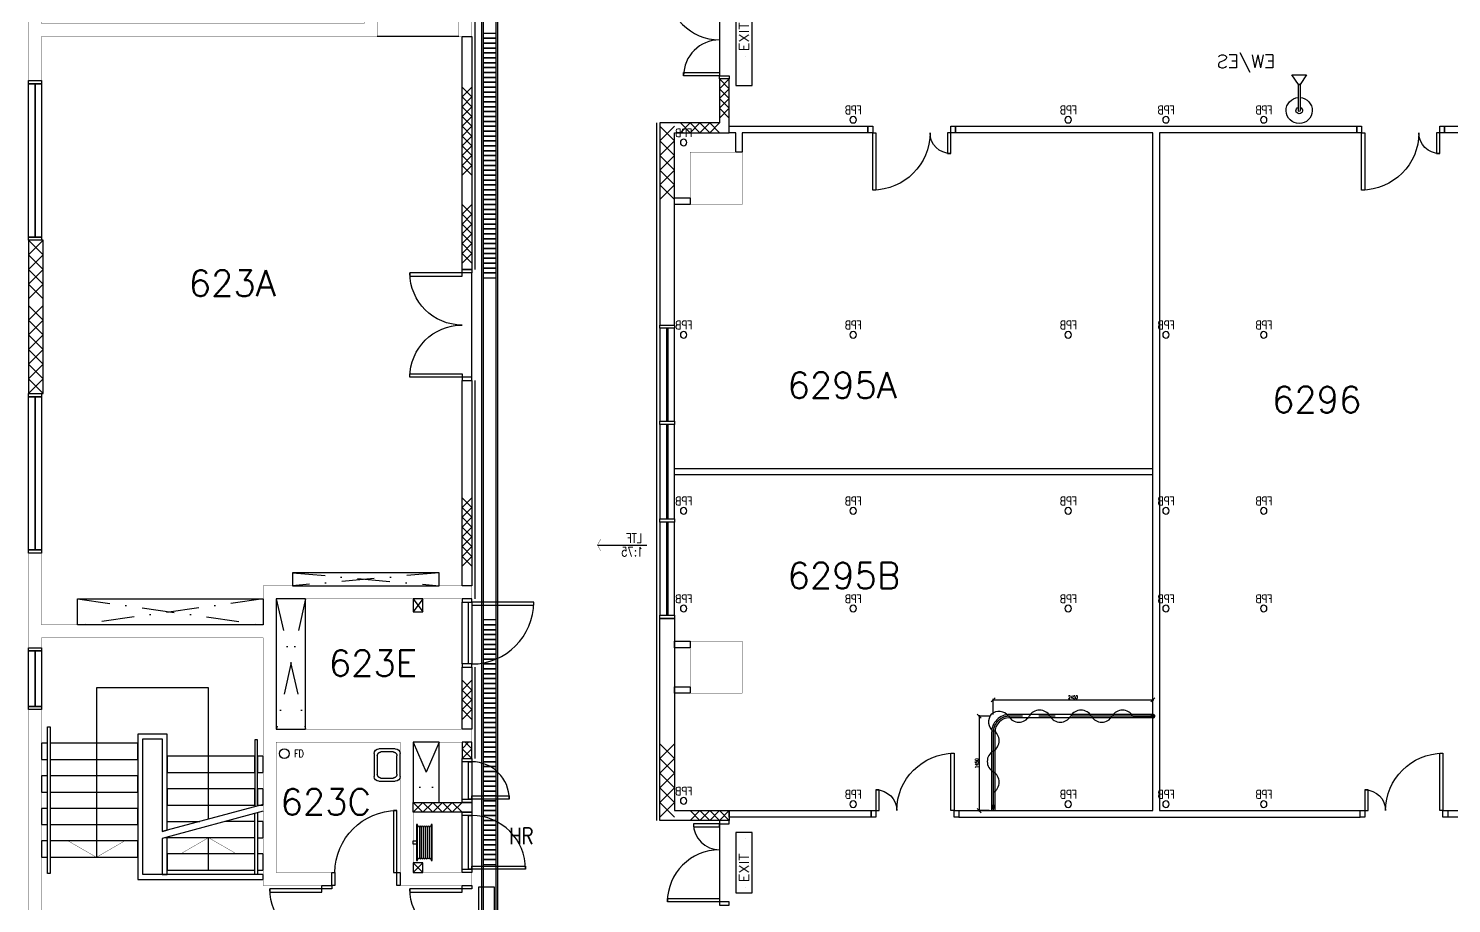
# Model space of a CAD drawing. Header units: millimetres. Extents: x -68474 to 336700, y -113450 to 53663.
# Drawn here: x 151448 to 173282, y -99625 to -86200 of the extents above; entities that cross this region are included whole.
import ezdxf

# ---------------------------------------------------------------- set-up
doc = ezdxf.new("R2010")
doc.units = ezdxf.units.MM
doc.header["$LTSCALE"] = 1000
for name, pattern in [('s5147a$0$CENTER', [2, 1.25, -0.25, 0.25, -0.25]), ('s5147a$0$DASHDOT', [1, 0.5, -0.25, 0, -0.25]), ('s5147a$0$DOT', [0.25, 0, -0.25])]:
    doc.linetypes.add(name, pattern=pattern)
for name, color, linetype in [('s5147a$0$11', 7, 'Continuous'), ('s5147a$0$17', 12, 'Continuous'), ('s5147a$0$20', 7, 'Continuous'), ('s5147a$0$22', 7, 'Continuous'), ('s5147a$0$23', 7, 'Continuous'), ('s5147a$0$25', 7, 'Continuous'), ('s5147a$0$30', 7, 'Continuous'), ('s5147a$0$39', 7, 'Continuous'), ('s5147a$0$41', 7, 'Continuous'), ('s5147a$0$45', 7, 'Continuous'), ('s5147a$0$49', 7, 'Continuous'), ('s5147a$0$56', 7, 'Continuous'), ('s5147a$0$6', 7, 'Continuous'), ('s5147a$0$L1', 1, 'Continuous'), ('s5147a$0$L3', 3, 'Continuous'), ('s5147a$0$ROOM-NO', 4, 'Continuous')]:
    doc.layers.add(name, color=color, linetype=linetype)
doc.styles.add('s5147a$0$STANDARD', font='romans.shx', dxfattribs={"width": 0.75})
doc.dimstyles.new('s5147a$0$STANDARD', dxfattribs={"dimtxt": 2, "dimasz": 2, "dimexe": 0.5, "dimexo": 2, "dimgap": 0.5, "dimtad": 1, "dimdec": 0, "dimzin": 0, "dimdsep": 46, "dimtxsty": 's5147a$0$STANDARD', "dimblk": 's5147a$0$_Oblique', "dimcen": 0.09, "dimdle": 0.5, "dimclrt": 3, "dimadec": 0, "dimazin": 0, "dimtfac": 1, "dimtdec": 0, "dimtofl": 0, "dimtmove": 0, "dimatfit": 3, "dimfxl": 1, "dimtolj": 1, "dimtzin": 0, "dimarcsym": 0})

# ---------------------------------------------------------------- blocks, each defined once
blk = doc.blocks.new('s5147a$0$CSINK')
at = {"layer": 's5147a$0$49', "color": 14, "linetype": 'Continuous'}
for p, q in [((0, 0.075), (0, 0.325)), ((0.05, 0.1062), (0.05, 0.2938)), ((0.075, 0.4), (0.425, 0.4)), ((0.11, 0.35), (0.39, 0.35)), ((0.45, 0.2938), (0.45, 0.1062)), ((0.5, 0.325), (0.5, 0.075)), ((0.425, 0), (0.075, 0)), ((0.39, 0.05), (0.11, 0.05))]:
    blk.add_line(p, q, dxfattribs=at)
for points in [[(0.11, 0.350001, 0.03065), (0.102177, 0.349519, 0.030839), (0.094471, 0.348084, 0.030964), (0.08706, 0.345725, 0.031496), (0.08, 0.342465, 0.031724), (0.0735, 0.338393, 0.032492), (0.067574, 0.333525, 0.032773), (0.06242, 0.328016, 0.033593), (0.058039, 0.321876, 0.033855), (0.054579, 0.315296, 0.034491), (0.052045, 0.308309, 0.03465), (0.050517, 0.301101, 0.034891), (0.05, 0.293751)], [(0.450001, 0.29375, 0.034891), (0.449484, 0.301101, 0.03465), (0.447956, 0.308309, 0.034491), (0.445422, 0.315296, 0.033855), (0.441962, 0.321876, 0.033593), (0.437581, 0.328016, 0.032773), (0.432427, 0.333525, 0.032492), (0.426501, 0.338393, 0.031724), (0.420001, 0.342465, 0.031496), (0.412941, 0.345725, 0.030964), (0.40553, 0.348084, 0.030839), (0.397824, 0.349519, 0.03065), (0.390001, 0.350001)], [(0.05, 0.10625, 0.034891), (0.050517, 0.0989, 0.03465), (0.052045, 0.091692, 0.034491), (0.054579, 0.084704, 0.033855), (0.058039, 0.078125, 0.033593), (0.06242, 0.071985, 0.032773), (0.067574, 0.066475, 0.032492), (0.0735, 0.061608, 0.031724), (0.08, 0.057536, 0.031496), (0.08706, 0.054276, 0.030964), (0.094471, 0.051917, 0.030839), (0.102177, 0.050482, 0.03065), (0.11, 0.05)], [(0.390001, 0.05, 0.03065), (0.397824, 0.050482, 0.030839), (0.40553, 0.051917, 0.030964), (0.412941, 0.054276, 0.031496), (0.420001, 0.057536, 0.031724), (0.426501, 0.061608, 0.032492), (0.432427, 0.066475, 0.032773), (0.437581, 0.071985, 0.033593), (0.441962, 0.078125, 0.033855), (0.445422, 0.084704, 0.034491), (0.447956, 0.091692, 0.03465), (0.449484, 0.0989, 0.034891), (0.450001, 0.10625)]]:
    blk.add_lwpolyline(points, format="xyb", dxfattribs=at)
for centre, start, end in [((0.075, 0.325001), 89.999997, 179.999997), ((0.425001, 0.325001), 0, 90), ((0.075, 0.075), 179.999997, 269.999997), ((0.425001, 0.075), 270, 0)]:
    blk.add_arc(centre, 0.075, start, end, dxfattribs=at)
blk = doc.blocks.new('s5147a$0$HAT15')
at = {"layer": 's5147a$0$22', "color": 14, "linetype": 'Continuous'}
for p, q in [((0, 0), (0.15, 0.15)), ((0, 0.15), (0.15, 0))]:
    blk.add_line(p, q, dxfattribs=at)
blk = doc.blocks.new('s5147a$0$D1700B')
at = {"layer": 's5147a$0$30', "color": 4, "linetype": 'Continuous'}
for points in [[(0, 0), (0.05, 0), (0.05, 0.95), (0.1, 0.95), (0.1, 0.15), (0, 0.15), (0, 0)], [(1.7, 0), (1.65, 0), (1.65, 0.95), (1.6, 0.95), (1.6, 0.15), (1.7, 0.15), (1.7, 0)]]:
    blk.add_lwpolyline(points, dxfattribs=at)
for centre, start, end in [((0.05, 0.15), 0, 90), ((1.650003, 0.15), 90, 180)]:
    blk.add_arc(centre, 0.800001, start, end, dxfattribs=at)
blk = doc.blocks.new('s5147a$0$D1050A')
at = {"layer": 's5147a$0$30', "color": 4, "linetype": 'Continuous'}
blk.add_lwpolyline([(0.05, 0.2), (0.05, 1.15), (0.1, 1.15), (0.1, 0.2), (0, 0.2), (0, 0), (0.05, 0), (0.05, 0.2)], dxfattribs=at)
blk.add_lwpolyline([(1, 0), (1.05, 0), (1.05, 0.2), (1, 0.2)], close=True, dxfattribs=at)
blk.add_arc((0.05, 0.2), 0.95, 0, 90, dxfattribs=at)
blk = doc.blocks.new('s5147a$0$CHAT15')
at = {"layer": 's5147a$0$22', "color": 14, "linetype": 'Continuous'}
for points in [[(0, 0), (0.15, 0.15), (0.3, 0), (0.45, 0.15), (0.6, 0), (0.75, 0.15)], [(0, 0.15), (0.15, 0), (0.3, 0.15), (0.45, 0), (0.6, 0.15), (0.75, 0)]]:
    blk.add_lwpolyline(points, dxfattribs=at)
blk = doc.blocks.new('s5147a$0$HR1')
at = {"layer": 's5147a$0$56', "color": 1, "linetype": 'Continuous'}
for p, q in [((-0.235, 0.245), (0.235, 0.245)), ((-0.235, 0.215), (0.235, 0.215)), ((-0.235, 0.185), (0.235, 0.185)), ((-0.235, 0.155), (0.235, 0.155)), ((-0.235, 0.125), (0.235, 0.125)), ((-0.235, 0.095), (0.235, 0.095))]:
    blk.add_line(p, q, dxfattribs=at)
for points in [[(-0.275, 0.275), (0.275, 0.275), (0.275, 0.29), (-0.275, 0.29)], [(-0.275, 0.05), (0.275, 0.05), (0.275, 0.065), (-0.275, 0.065)], [(-0.025, 0.05), (0.025, 0.05), (0.025, 0), (-0.025, 0)]]:
    blk.add_lwpolyline(points, close=True, dxfattribs=at)
for centre, start, end in [((-0.235, 0.26), 90, 270), ((-0.235, 0.23), 90, 270), ((0.235, 0.26), 270, 90), ((0.235, 0.23), 270, 90), ((-0.235, 0.2), 90, 270), ((-0.235, 0.17), 90, 270), ((-0.235, 0.14), 90, 270), ((-0.235, 0.11), 90, 270), ((-0.235, 0.08), 90, 270), ((0.235, 0.2), 270, 90), ((0.235, 0.17), 270, 90), ((0.235, 0.14), 270, 90), ((0.235, 0.11), 270, 90), ((0.235, 0.08), 270, 90)]:
    blk.add_arc(centre, 0.015, start, end, dxfattribs=at)
blk = doc.blocks.new('s5147a$0$LTF75')
at = {"layer": 's5147a$0$45', "color": 4, "linetype": 'Continuous'}
blk.add_line((0.7586, 0), (0, 0), dxfattribs=at)
at = {"layer": 's5147a$0$45', "color": 4, "linetype": 'Continuous', "const_width": 0.005}
blk.add_lwpolyline([(0.7059, 0.0912), (0.7586, 0), (0.7059, -0.0914)], dxfattribs=at)
at = {"layer": 's5147a$0$45', "color": 4, "linetype": 'Continuous', "style": 's5147a$0$STANDARD', "width": 0.800142}
for s, p in [('LTF', (0.0735, 0.036)), ('1:75', (0.0556, -0.1735))]:
    blk.add_text(s, height=0.1406, dxfattribs=at).set_placement(p)
blk = doc.blocks.new('s5147a$0$D1450')
at = {"layer": 's5147a$0$30', "color": 4, "linetype": 'Continuous'}
for points in [[(-0.15, 1.4), (-0.95, 1.4), (-0.95, 1.35), (-0.15, 1.35)], [(0, 1.45), (-0.15, 1.45), (-0.15, 1.4), (0, 1.4)], [(-0.15, 0.05), (-0.7, 0.05), (-0.7, 0.1), (-0.15, 0.1)], [(0, 0), (-0.15, 0), (-0.15, 0.05), (0, 0.05)]]:
    blk.add_lwpolyline(points, close=True, dxfattribs=at)
for centre, radius, start, end in [((-0.15, 1.400002), 0.800001, 180, 270), ((-0.15, 0.05), 0.550001, 90, 180)]:
    blk.add_arc(centre, radius, start, end, dxfattribs=at)
blk = doc.blocks.new('s5147a$0$D1300')
at = {"layer": 's5147a$0$30', "color": 4, "linetype": 'Continuous'}
for points in [[(-0.15, 1.25), (-0.55, 1.25), (-0.55, 1.2), (-0.15, 1.2)], [(-0.15, 1.25), (0, 1.25), (0, 1.3), (-0.15, 1.3)], [(-0.15, 0.05), (-0.95, 0.05), (-0.95, 0.1), (-0.15, 0.1)], [(-0.15, 0), (0, 0), (0, 0.05), (-0.15, 0.05)]]:
    blk.add_lwpolyline(points, close=True, dxfattribs=at)
for centre, radius, start, end in [((-0.15, 1.250002), 0.400001, 180, 270), ((-0.15, 0.05), 0.800001, 90, 180)]:
    blk.add_arc(centre, radius, start, end, dxfattribs=at)
blk = doc.blocks.new('s5147a$0$H600')
at = {"layer": 's5147a$0$22', "color": 14, "linetype": 'Continuous'}
for points in [[(0, 0), (0.15, 0.15), (0.3, 0), (0.45, 0.15), (0.6, 0)], [(0, 0.15), (0.15, 0), (0.3, 0.15), (0.45, 0), (0.6, 0.15)]]:
    blk.add_lwpolyline(points, dxfattribs=at)
blk = doc.blocks.new('s5147a$0$FD')
at = {"layer": 's5147a$0$45', "color": 4, "linetype": 'Continuous'}
blk.add_circle((0, 0), 0.1, dxfattribs=at)
at = {"layer": 's5147a$0$45', "color": 4, "linetype": 'Continuous', "style": 's5147a$0$STANDARD', "width": 0.8}
blk.add_text('FD', height=0.15, dxfattribs=at).set_placement((0.2, -0.0751))
blk = doc.blocks.new('s5147a$0$H900')
at = {"layer": 's5147a$0$22', "color": 14, "linetype": 'Continuous'}
for points in [[(0, 0), (0.15, 0.15), (0.3, 0), (0.45, 0.15), (0.6, 0), (0.75, 0.15), (0.9, 0)], [(0, 0.15), (0.15, 0), (0.3, 0.15), (0.45, 0), (0.6, 0.15), (0.75, 0), (0.9, 0.15)]]:
    blk.add_lwpolyline(points, dxfattribs=at)
blk = doc.blocks.new('s5147a$0$EW$ES')
at = {"layer": 's5147a$0$56', "color": 10, "linetype": 'Continuous'}
blk.add_lwpolyline([(-0.0125, 0), (-0.0125, -0.4), (0.0125, -0.4), (0.0125, 0)], dxfattribs=at)
blk.add_lwpolyline([(-0.0125, -0.4), (-0.1125, -0.55), (0.1125, -0.55), (0.0125, -0.4)], close=True, dxfattribs=at)
for radius, start, end in [(0.2, 273.58332, 266.41668), (0.05, 284.47751, 255.52249), (0.0125, 0, 180)]:
    blk.add_arc((0, 0), radius, start, end, dxfattribs=at)
at = {"layer": 's5147a$0$56', "color": 10, "linetype": 'Continuous', "style": 's5147a$0$STANDARD'}
blk.add_text('EW/ES', height=0.2, rotation=180, dxfattribs=at).set_placement((-0.371, -0.654))
blk = doc.blocks.new('s5147a$0$FPB')
at = {"layer": 's5147a$0$45', "color": 15, "linetype": 'Continuous'}
blk.add_circle((0, 0), 0.05, dxfattribs=at)
at = {"layer": 's5147a$0$45', "color": 15, "linetype": 'Continuous', "style": 's5147a$0$STANDARD', "width": 0.8}
blk.add_text('FPB', height=0.125, dxfattribs=at).set_placement((-0.1323, 0.0875))
blk = doc.blocks.new('s5147a$0$EXIT')
at = {"layer": 's5147a$0$39', "color": 1, "linetype": 'Continuous'}
blk.add_lwpolyline([(-0.825, -0.25), (0.825, -0.25), (0.825, 0), (-0.825, 0)], close=True, dxfattribs=at)
at = {"layer": 's5147a$0$39', "color": 1, "linetype": 's5147a$0$DOT'}
for centre in [(-0.375001, -0.125), (0.375001, -0.125)]:
    blk.add_circle(centre, 0.025, dxfattribs=at)
at = {"layer": 's5147a$0$39', "color": 1, "linetype": 'Continuous', "style": 's5147a$0$STANDARD', "width": 1.1}
blk.add_text('EXIT', height=0.15, dxfattribs=at).set_placement((-0.3001, -0.2))
blk = doc.blocks.new('s5147a$0$EXIT1')
at = {"layer": 's5147a$0$39', "color": 1, "linetype": 'Continuous'}
blk.add_lwpolyline([(-0.4625, -0.25), (0.4625, -0.25), (0.4625, 0), (-0.4625, 0)], close=True, dxfattribs=at)
at = {"layer": 's5147a$0$39', "color": 1, "linetype": 's5147a$0$DOT'}
for centre in [(-0.375001, -0.125), (0.375001, -0.125)]:
    blk.add_circle(centre, 0.025, dxfattribs=at)
at = {"layer": 's5147a$0$39', "color": 1, "linetype": 'Continuous', "style": 's5147a$0$STANDARD', "width": 1.1}
blk.add_text('EXIT', height=0.15, dxfattribs=at).set_placement((-0.3001, -0.2))
blk = doc.blocks.new('s5147a$0$D37')
at = {"layer": 's5147a$0$41', "color": 14, "linetype": 'Continuous'}
for points in [[(0.073, 0.1), (0.123, 0.1), (0.123, 0.98), (0.073, 0.98)], [(1.273, 0.1), (1.223, 0.1), (1.223, 0.42), (1.273, 0.42)], [(0, 0), (0.073, 0), (0.073, 0.1), (0, 0.1)], [(1.273, 0), (1.346, 0), (1.346, 0.1), (1.273, 0.1)]]:
    blk.add_lwpolyline(points, close=True, dxfattribs=at)
for centre, radius, start, end in [((0.073, 0.1), 0.880001, 0, 90), ((1.273002, 0.1), 0.320001, 90, 180)]:
    blk.add_arc(centre, radius, start, end, dxfattribs=at)
blk = doc.blocks.new('s5147a$0$_Oblique')
at = {"color": 0, "linetype": 'ByBlock', "lineweight": -2}
blk.add_line((-0.5, -0.5), (0.5, 0.5), dxfattribs=at)
blk = doc.blocks.new('*D450')
at = {"layer": 'DEFPOINTS', "color": 0, "transparency": 16777216}
for p in [(166235, -96750), (166034, -98200), (166235, -98200)]:
    blk.add_point(p, dxfattribs=at)
at = {"layer": 's5147a$0$L3', "color": 0, "lineweight": -2, "transparency": 16777216}
for p, q in [((166185, -96750), (166021.5, -96750)), ((166034, -96737.5), (166034, -98212.5)), ((166185, -98200), (166021.5, -98200))]:
    blk.add_line(p, q, dxfattribs=at)
at = {"layer": 's5147a$0$L3', "color": 0, "lineweight": -2, "transparency": 16777216, "xscale": 62.5, "yscale": 62.5, "zscale": 62.5}
for p, rotation in [((166034, -96750), 90), ((166034, -98200), 270)]:
    blk.add_blockref('s5147a$0$_Oblique', p, dxfattribs=dict(at, rotation=rotation))
at = {"layer": 's5147a$0$L3', "color": 3, "transparency": 16777216, "insert": (165996.5, -97475), "char_height": 50, "attachment_point": 5, "rotation": 90, "style": 's5147a$0$STANDARD'}
blk.add_mtext('\\A1;1450', dxfattribs=at)
blk = doc.blocks.new('*D451')
at = {"layer": 'DEFPOINTS', "color": 0, "transparency": 16777216}
for p in [(168700, -96498), (166250, -96773), (168700, -96773)]:
    blk.add_point(p, dxfattribs=at)
at = {"layer": 's5147a$0$L3', "color": 0, "lineweight": -2, "transparency": 16777216}
for p, q in [((166237.5, -96498), (168712.5, -96498)), ((166250, -96723), (166250, -96485.5)), ((168700, -96723), (168700, -96485.5))]:
    blk.add_line(p, q, dxfattribs=at)
at = {"layer": 's5147a$0$L3', "color": 0, "lineweight": -2, "transparency": 16777216, "xscale": 62.5, "yscale": 62.5, "zscale": 62.5, "rotation": 180}
blk.add_blockref('s5147a$0$_Oblique', (166250, -96498), dxfattribs=at)
at = {"layer": 's5147a$0$L3', "color": 0, "lineweight": -2, "transparency": 16777216, "xscale": 62.5, "yscale": 62.5, "zscale": 62.5}
blk.add_blockref('s5147a$0$_Oblique', (168700, -96498), dxfattribs=at)
at = {"layer": 's5147a$0$L3', "color": 3, "transparency": 16777216, "insert": (167475, -96460.5), "char_height": 50, "attachment_point": 5, "style": 's5147a$0$STANDARD'}
blk.add_mtext('\\A1;2450', dxfattribs=at)

msp = doc.modelspace()

# ---------------------------------------------------------------- hatches: boundary and pattern name
at = {"layer": 's5147a$0$L3'}
h = msp.add_hatch(dxfattribs=at)
h.set_pattern_fill('ANSI31', color=256, scale=10, style=0)
h.set_pattern_definition([(45, (0, 0), (-0.8838834765, 0.8838834765), [])])
h.paths.add_polyline_path([(166269, -98116), (166250, -98116), (166250, -98176)])
h.paths.add_polyline_path([(166250, -98116), (166227, -98116), (166250, -98176)])

# ---------------------------------------------------------------- linework, layer by layer
at = {"layer": 's5147a$0$11', "color": 2, "linetype": 's5147a$0$DASHDOT'}
for p, q in [((155500, -94550), (157750, -94750)), ((157750, -94550), (155500, -94750)), ((152200, -94950), (155050, -95350)), ((155050, -94950), (152200, -95350)), ((155700, -94950), (155250, -96950)), ((155250, -94950), (155700, -96950)), ((157500, -94950), (157350, -95150)), ((157350, -94950), (157500, -95150)), ((157750, -97150), (157350, -98075)), ((157350, -97150), (157750, -98075)), ((157500, -99000), (157350, -99150)), ((157350, -99000), (157500, -99150))]:
    msp.add_line(p, q, dxfattribs=at)
at = {"layer": 's5147a$0$11', "color": 14, "linetype": 'Continuous', "const_width": 5}
for points in [[(151650, -86000), (151450, -86000), (151450, -87000), (151650, -87000), (151650, -86325), (156800, -86325), (156800, -85575), (158050, -85575), (158050, -86325), (158250, -86325), (158250, -85375), (156800, -85375), (156800, -82050), (158250, -82050), (158250, -81850), (157350, -81850), (157350, -81525), (157150, -81525), (157150, -81850), (156600, -81850), (156600, -86125), (151650, -86125), (151650, -86000)], [(151650, -95550), (155050, -95550), (155050, -99350), (156100, -99350), (156100, -99150), (155250, -99150), (155250, -97150), (157150, -97150), (157150, -99350), (158250, -99350), (158250, -99150), (157350, -99150), (157350, -97150), (158250, -97150), (158250, -96950), (155250, -96950), (155250, -94950), (158250, -94950), (158250, -94750), (155050, -94750), (155050, -95350), (151650, -95350), (151650, -94250), (151450, -94250), (151450, -95700), (151650, -95700), (151650, -95550)], [(151450, -96650), (151450, -101250), (154250, -101250), (154250, -101050), (151650, -101050), (151650, -96650), (151450, -96650)]]:
    msp.add_lwpolyline(points, dxfattribs=at)
at = {"layer": 's5147a$0$11', "color": 14, "linetype": 'Continuous'}
for points in [[(158250, -89900), (158100, -89900), (158100, -86325), (158250, -86325)], [(151675, -89450), (151450, -89450), (151450, -91800), (151675, -91800)], [(158250, -94750), (158100, -94750), (158100, -91600), (158250, -91600)], [(158250, -96950), (158100, -96950), (158100, -96000), (158250, -96000)]]:
    msp.add_lwpolyline(points, close=True, dxfattribs=at)
at = {"layer": 's5147a$0$11', "color": 2, "linetype": 'Continuous'}
for points in [[(155500, -94750), (157750, -94750), (157750, -94550), (155500, -94550)], [(155050, -95350), (152200, -95350), (152200, -94950), (155050, -94950)], [(155250, -96950), (155700, -96950), (155700, -94950), (155250, -94950)], [(157500, -94950), (157350, -94950), (157350, -95150), (157500, -95150)], [(157350, -98075), (157750, -98075), (157750, -97150), (157350, -97150)], [(157350, -99150), (157500, -99150), (157500, -99000), (157350, -99000)]]:
    msp.add_lwpolyline(points, close=True, dxfattribs=at)
at = {"layer": 's5147a$0$11', "color": 1, "linetype": 'Continuous'}
for points in [[(158100, -97400), (158250, -97400), (158250, -97150), (158100, -97150)], [(158250, -98225), (157350, -98225), (157350, -98075), (158250, -98075)]]:
    msp.add_lwpolyline(points, close=True, dxfattribs=at)
at = {"layer": 's5147a$0$17', "color": 14, "linetype": 'Continuous'}
for p, q in [((161362, -92950), (168700, -92950)), ((168700, -93050), (161362, -93050)), ((165723.3, -98300), (171877.4, -98300))]:
    msp.add_line(p, q, dxfattribs=at)
for points in [[(162200, -87800), (162200, -87700), (164327, -87700), (164327, -87800), (162400, -87800), (162400, -88100), (162300, -88100), (162300, -87800)], [(161362, -88800), (161600, -88800), (161600, -88900), (161362, -88900)], [(161362, -95600), (161600, -95600), (161600, -95700), (161362, -95700)], [(161362, -96300), (161600, -96300), (161600, -96400), (161362, -96400)], [(162200, -98200), (164377.3, -98200), (164377.3, -98300), (162200, -98300)]]:
    msp.add_lwpolyline(points, close=True, dxfattribs=at)
for points in [[(165723.3, -98200), (168700, -98200), (168700, -87800), (165725, -87800), (165673, -87800), (165673, -87700), (165725, -87700), (171827, -87700), (171827, -87800), (168800, -87800), (168800, -98200), (171877.3, -98200)], [(176200, -87800), (173173, -87800), (173173, -87700), (177700, -87700)], [(173223.3, -98200), (176200, -98200)], [(176352.5, -98300), (173223.3, -98300)]]:
    msp.add_lwpolyline(points, dxfattribs=at)
at = {"layer": 's5147a$0$20', "color": 14, "linetype": 'Continuous'}
msp.add_lwpolyline([(161137, -90750), (161362, -90750), (161362, -87800), (162200, -87800), (162200, -86975), (162050, -86975), (162050, -87650), (161137, -87650)], close=True, dxfattribs=at)
msp.add_lwpolyline([(161137, -95250), (161362, -95250), (161362, -98200), (162200, -98200), (162200, -98350), (161137, -98350), (161137, -95250)], dxfattribs=at)
at = {"layer": 's5147a$0$22', "color": 1, "linetype": 'Continuous'}
for points in [[(158250, -97400), (158100, -97250), (158200, -97150)], [(158100, -97400), (158250, -97250), (158150, -97150)]]:
    msp.add_lwpolyline(points, dxfattribs=at)
at = {"layer": 's5147a$0$23', "color": 10, "linetype": 'Continuous'}
for points in [[(151450, -87000), (151650, -87000), (151650, -87050), (151450, -87050)], [(151450, -87050), (151545, -87050), (151545, -89400), (151450, -89400)], [(151555, -87050), (151650, -87050), (151650, -89400), (151555, -89400)], [(151450, -89400), (151650, -89400), (151650, -89450), (151450, -89450)], [(161362, -90800), (161137, -90800), (161137, -90750), (161362, -90750)], [(161243.8, -90800), (161137, -90800), (161137, -92225), (161243.8, -92225)], [(161362, -90800), (161255.1, -90800), (161255.1, -92225), (161362, -92225)], [(151450, -91800), (151650, -91800), (151650, -91850), (151450, -91850)], [(151450, -91850), (151545, -91850), (151545, -94199.9), (151450, -94199.9)], [(151555, -91850), (151650, -91850), (151650, -94199.9), (151555, -94199.9)], [(161362, -92275), (161137, -92275), (161137, -92225), (161362, -92225)], [(161243.8, -92275), (161137, -92275), (161137, -93725), (161243.8, -93725)], [(161362, -92275), (161255.1, -92275), (161255.1, -93725), (161362, -93725)], [(161362, -93775), (161137, -93775), (161137, -93725), (161362, -93725)], [(161243.8, -93775), (161137, -93775), (161137, -95200), (161243.8, -95200)], [(161362, -93775), (161255.1, -93775), (161255.1, -95200), (161362, -95200)], [(151450, -94200), (151650, -94200), (151650, -94250), (151450, -94250)], [(161362, -95250), (161137, -95250), (161137, -95200), (161362, -95200)], [(151450, -95700), (151650, -95700), (151650, -95750), (151450, -95750)], [(151450, -95750), (151545, -95750), (151545, -96600.1), (151450, -96600.1)], [(151555, -95750), (151650, -95750), (151650, -96600.1), (151555, -96600.1)], [(151450, -96600), (151650, -96600), (151650, -96650), (151450, -96650)]]:
    msp.add_lwpolyline(points, close=True, dxfattribs=at)
at = {"layer": 's5147a$0$25', "color": 4, "linetype": 'Continuous'}
for p, q in [((158300, -89900), (158300, -85375)), ((161087, -98350), (161087, -87650)), ((158300, -94950), (158300, -91600)), ((158300, -97400), (158300, -96000))]:
    msp.add_line(p, q, dxfattribs=at)
at = {"layer": 's5147a$0$25', "color": 10, "linetype": 'Continuous'}
for p, q in [((158050, -86325), (156800, -86325)), ((155050, -98104.5), (153500, -98519.8)), ((155050, -98209.8), (153500, -98625.1)), ((153575, -98365), (154077.8, -98365)), ((154920, -98365), (154470.8, -98365)), ((154920, -98615), (153537.6, -98615)), ((154210, -99115), (154210, -98615))]:
    msp.add_line(p, q, dxfattribs=at)
for points in [[(154210.1, -98329.5), (154210.1, -96315), (152490, -96315), (152490, -98915)], [(154960, -98128.6), (154960, -97115), (154920, -97115), (154920, -98139.3)], [(154960, -98233.9), (154960, -99180), (154920, -99180), (154920, -98244.6)]]:
    msp.add_lwpolyline(points, dxfattribs=at)
for points in [[(151740, -99165), (151740, -96915), (151780, -96915), (151780, -99165)], [(153500, -98519.8), (153575, -98499.7), (153575, -97025), (153125, -97025), (153125, -99255), (153575, -99255), (155050, -99255), (155050, -99180), (153500, -99180), (153500, -99180), (153200, -99180), (153200, -97100), (153500, -97100)], [(151650, -97415), (151740, -97415), (151740, -97165), (151650, -97165)], [(151780, -97415), (153125, -97415), (153125, -97165), (151780, -97165)], [(153575, -97615), (154920, -97615), (154920, -97365), (153575, -97365)], [(154960, -97615), (155050, -97615), (155050, -97365), (154960, -97365)], [(151650, -97915), (151740, -97915), (151740, -97665), (151650, -97665)], [(151780, -97915), (153125, -97915), (153125, -97665), (151780, -97665)], [(153575, -98115), (154920, -98115), (154920, -97865), (153575, -97865)], [(154960, -98115), (155050, -98115), (155050, -97865), (154960, -97865)], [(151650, -98415), (151740, -98415), (151740, -98165), (151650, -98165)], [(151780, -98415), (153125, -98415), (153125, -98165), (151780, -98165)], [(154960, -98615), (155050, -98615), (155050, -98365), (154960, -98365)], [(151650, -98915), (151740, -98915), (151740, -98665), (151650, -98665)], [(151780, -98915), (153125, -98915), (153125, -98665), (151780, -98665)], [(153500, -98625.1), (153500, -99180), (153575, -99180), (153575, -98605)], [(153575, -99115), (154920, -99115), (154920, -98865), (153575, -98865)], [(154960, -99115), (155050, -99115), (155050, -98865), (154960, -98865)]]:
    msp.add_lwpolyline(points, close=True, dxfattribs=at)
at = {"layer": 's5147a$0$25', "color": 10, "linetype": 'Continuous', "const_width": 5}
for points in [[(152057, -98665), (152490, -98915), (152923, -98665)], [(154643, -98865), (154210, -98615), (153777, -98865)]]:
    msp.add_lwpolyline(points, dxfattribs=at)
at = {"layer": 's5147a$0$30', "color": 7, "linetype": 'Continuous'}
for p, q in [((158100, -95950), (158100, -95000)), ((158100, -98025), (158100, -97450)), ((158100, -99100), (158100, -98275))]:
    msp.add_line(p, q, dxfattribs=at)
for points in [[(158100, -94950), (158100, -95000), (158250, -95000), (158250, -94950)], [(158250, -95950), (158200, -95950), (158200, -95000), (158250, -95000)], [(159200, -95000), (158250, -95000), (158250, -95050), (159200, -95050)], [(158100, -95950), (158100, -96000), (158250, -96000), (158250, -95950)], [(158250, -97450), (158100, -97450), (158100, -97400), (158250, -97400)], [(158250, -98025), (158200, -98025), (158200, -97450), (158250, -97450)], [(158250, -98075), (158100, -98075), (158100, -98025), (158250, -98025)], [(158250, -98025), (158250, -97975), (158825, -97975), (158825, -98025)], [(158250, -98275), (158100, -98275), (158100, -98225), (158250, -98225)], [(158250, -99100), (158200, -99100), (158200, -98275), (158250, -98275)], [(158250, -99150), (158100, -99150), (158100, -99100), (158250, -99100)], [(158250, -99100), (158250, -99050), (159075, -99050), (159075, -99100)]]:
    msp.add_lwpolyline(points, close=True, dxfattribs=at)
for centre, radius, start, end in [((158250, -95000), 950, 270, 0), ((158250, -98025), 575, 0, 90), ((158250, -99100), 825, 0, 90)]:
    msp.add_arc(centre, radius, start, end, dxfattribs=at)
at = {"layer": 's5147a$0$45', "color": 4, "linetype": 'Continuous'}
for p, q in [((162050, -85625), (162050, -86875)), ((162050, -86975), (162050, -86925)), ((162050, -86975), (162050, -86925)), ((158250, -91550), (158250, -89950)), ((162050, -98400), (162050, -99600))]:
    msp.add_line(p, q, dxfattribs=at)
at = {"layer": 's5147a$0$45', "color": 14, "linetype": 'Continuous'}
for points in [[(158400.8, -108749.8), (158650.4, -108749.8), (158650.8, -51312), (158400.8, -51312)], [(158425.8, -108724.8), (158625.4, -108724.8), (158625.8, -51337), (158425.8, -51337)], [(158425.6, -86350), (158625.6, -86350), (158625.6, -86275), (158425.6, -86275)], [(158425.6, -86425), (158625.6, -86425), (158625.6, -86350), (158425.6, -86350)], [(158425.6, -86500), (158625.6, -86500), (158625.6, -86425), (158425.6, -86425)], [(158425.6, -86575), (158625.6, -86575), (158625.6, -86500), (158425.6, -86500)], [(158425.6, -86650), (158625.6, -86650), (158625.6, -86575), (158425.6, -86575)], [(158425.6, -86725), (158625.6, -86725), (158625.6, -86650), (158425.6, -86650)], [(158425.6, -86800), (158625.6, -86800), (158625.6, -86725), (158425.6, -86725)], [(158425.6, -86875), (158625.6, -86875), (158625.6, -86800), (158425.6, -86800)], [(158425.6, -86950), (158625.6, -86950), (158625.6, -86875), (158425.6, -86875)], [(158425.6, -87025), (158625.6, -87025), (158625.6, -86950), (158425.6, -86950)], [(158425.6, -87100), (158625.6, -87100), (158625.6, -87025), (158425.6, -87025)], [(158425.6, -87175), (158625.6, -87175), (158625.6, -87100), (158425.6, -87100)], [(158425.6, -87250), (158625.6, -87250), (158625.6, -87175), (158425.6, -87175)], [(158425.6, -87325), (158625.6, -87325), (158625.6, -87250), (158425.6, -87250)], [(158425.6, -87400), (158625.6, -87400), (158625.6, -87325), (158425.6, -87325)], [(158425.6, -87475), (158625.6, -87475), (158625.6, -87400), (158425.6, -87400)], [(158425.6, -87550), (158625.6, -87550), (158625.6, -87475), (158425.6, -87475)], [(158425.6, -87625), (158625.6, -87625), (158625.6, -87550), (158425.6, -87550)], [(158425.6, -87700), (158625.6, -87700), (158625.6, -87625), (158425.6, -87625)], [(158425.6, -87775), (158625.6, -87775), (158625.6, -87700), (158425.6, -87700)], [(158425.6, -87850), (158625.6, -87850), (158625.6, -87775), (158425.6, -87775)], [(158425.6, -87925), (158625.6, -87925), (158625.6, -87850), (158425.6, -87850)], [(158425.6, -88000), (158625.6, -88000), (158625.6, -87925), (158425.6, -87925)], [(158425.6, -88075), (158625.6, -88075), (158625.6, -88000), (158425.6, -88000)], [(158425.6, -88150), (158625.6, -88150), (158625.6, -88075), (158425.6, -88075)], [(158425.6, -88225), (158625.6, -88225), (158625.6, -88150), (158425.6, -88150)], [(158425.6, -88300), (158625.6, -88300), (158625.6, -88225), (158425.6, -88225)], [(158425.6, -88375), (158625.6, -88375), (158625.6, -88300), (158425.6, -88300)], [(158425.6, -88450), (158625.6, -88450), (158625.6, -88375), (158425.6, -88375)], [(158425.6, -88525), (158625.6, -88525), (158625.6, -88450), (158425.6, -88450)], [(158425.6, -88600), (158625.6, -88600), (158625.6, -88525), (158425.6, -88525)], [(158425.6, -88675), (158625.6, -88675), (158625.6, -88600), (158425.6, -88600)], [(158425.6, -88750), (158625.6, -88750), (158625.6, -88675), (158425.6, -88675)], [(158425.6, -88825), (158625.6, -88825), (158625.6, -88750), (158425.6, -88750)], [(158425.6, -88900), (158625.6, -88900), (158625.6, -88825), (158425.6, -88825)], [(158425.6, -88975), (158625.6, -88975), (158625.6, -88900), (158425.6, -88900)], [(158425.6, -89050), (158625.6, -89050), (158625.6, -88975), (158425.6, -88975)], [(158425.6, -89125), (158625.6, -89125), (158625.6, -89050), (158425.6, -89050)], [(158425.6, -89200), (158625.6, -89200), (158625.6, -89125), (158425.6, -89125)], [(158425.6, -89275), (158625.6, -89275), (158625.6, -89200), (158425.6, -89200)], [(158425.6, -89350), (158625.6, -89350), (158625.6, -89275), (158425.6, -89275)], [(158425.6, -89425), (158625.6, -89425), (158625.6, -89350), (158425.6, -89350)], [(158425.6, -89500), (158625.6, -89500), (158625.6, -89425), (158425.6, -89425)], [(158425.6, -89575), (158625.6, -89575), (158625.6, -89500), (158425.6, -89500)], [(158425.6, -89650), (158625.6, -89650), (158625.6, -89575), (158425.6, -89575)], [(158425.6, -89725), (158625.6, -89725), (158625.6, -89650), (158425.6, -89650)], [(158425.6, -89800), (158625.6, -89800), (158625.6, -89725), (158425.6, -89725)], [(158425.6, -89875), (158625.6, -89875), (158625.6, -89800), (158425.6, -89800)], [(158425.6, -89950), (158625.6, -89950), (158625.6, -89875), (158425.6, -89875)], [(158425.6, -90025), (158625.6, -90025), (158625.6, -89950), (158425.6, -89950)], [(158425.6, -95350), (158625.6, -95350), (158625.6, -95275), (158425.6, -95275)], [(158425.6, -95425), (158625.6, -95425), (158625.6, -95350), (158425.6, -95350)], [(158425.6, -95500), (158625.6, -95500), (158625.6, -95425), (158425.6, -95425)], [(158425.6, -95575), (158625.6, -95575), (158625.6, -95500), (158425.6, -95500)], [(158425.6, -95650), (158625.6, -95650), (158625.6, -95575), (158425.6, -95575)], [(158425.6, -95725), (158625.6, -95725), (158625.6, -95650), (158425.6, -95650)], [(158425.6, -95800), (158625.6, -95800), (158625.6, -95725), (158425.6, -95725)], [(158425.6, -95875), (158625.6, -95875), (158625.6, -95800), (158425.6, -95800)], [(158425.6, -95950), (158625.6, -95950), (158625.6, -95875), (158425.6, -95875)], [(158425.6, -96025), (158625.6, -96025), (158625.6, -95950), (158425.6, -95950)], [(158425.6, -96100), (158625.6, -96100), (158625.6, -96025), (158425.6, -96025)], [(158425.6, -96175), (158625.6, -96175), (158625.6, -96100), (158425.6, -96100)], [(158425.6, -96250), (158625.6, -96250), (158625.6, -96175), (158425.6, -96175)], [(158425.6, -96325), (158625.6, -96325), (158625.6, -96250), (158425.6, -96250)], [(158425.6, -96400), (158625.6, -96400), (158625.6, -96325), (158425.6, -96325)], [(158425.6, -96475), (158625.6, -96475), (158625.6, -96400), (158425.6, -96400)], [(158425.6, -96550), (158625.6, -96550), (158625.6, -96475), (158425.6, -96475)], [(158425.6, -96625), (158625.6, -96625), (158625.6, -96550), (158425.6, -96550)], [(158425.6, -96700), (158625.6, -96700), (158625.6, -96625), (158425.6, -96625)], [(158425.6, -96775), (158625.6, -96775), (158625.6, -96700), (158425.6, -96700)], [(158425.6, -96850), (158625.6, -96850), (158625.6, -96775), (158425.6, -96775)], [(158425.6, -96925), (158625.6, -96925), (158625.6, -96850), (158425.6, -96850)], [(158425.6, -97000), (158625.6, -97000), (158625.6, -96925), (158425.6, -96925)], [(158425.6, -97075), (158625.6, -97075), (158625.6, -97000), (158425.6, -97000)], [(158425.6, -97150), (158625.6, -97150), (158625.6, -97075), (158425.6, -97075)], [(158425.6, -97225), (158625.6, -97225), (158625.6, -97150), (158425.6, -97150)], [(158425.6, -97300), (158625.6, -97300), (158625.6, -97225), (158425.6, -97225)], [(158425.6, -97375), (158625.6, -97375), (158625.6, -97300), (158425.6, -97300)], [(158425.6, -97450), (158625.6, -97450), (158625.6, -97375), (158425.6, -97375)], [(158425.6, -97525), (158625.6, -97525), (158625.6, -97450), (158425.6, -97450)], [(158425.6, -97600), (158625.6, -97600), (158625.6, -97525), (158425.6, -97525)], [(158425.6, -97675), (158625.6, -97675), (158625.6, -97600), (158425.6, -97600)], [(158425.6, -97750), (158625.6, -97750), (158625.6, -97675), (158425.6, -97675)], [(158425.6, -97825), (158625.6, -97825), (158625.6, -97750), (158425.6, -97750)], [(158425.6, -97900), (158625.6, -97900), (158625.6, -97825), (158425.6, -97825)], [(158425.6, -97975), (158625.6, -97975), (158625.6, -97900), (158425.6, -97900)], [(158425.6, -98050), (158625.6, -98050), (158625.6, -97975), (158425.6, -97975)], [(158425.6, -98125), (158625.6, -98125), (158625.6, -98050), (158425.6, -98050)], [(158425.6, -98200), (158625.6, -98200), (158625.6, -98125), (158425.6, -98125)], [(158425.6, -98275), (158625.6, -98275), (158625.6, -98200), (158425.6, -98200)], [(158425.6, -98350), (158625.6, -98350), (158625.6, -98275), (158425.6, -98275)], [(158425.6, -98425), (158625.6, -98425), (158625.6, -98350), (158425.6, -98350)], [(158425.6, -98500), (158625.6, -98500), (158625.6, -98425), (158425.6, -98425)], [(158425.6, -98575), (158625.6, -98575), (158625.6, -98500), (158425.6, -98500)], [(158425.6, -98650), (158625.6, -98650), (158625.6, -98575), (158425.6, -98575)], [(158425.6, -98725), (158625.6, -98725), (158625.6, -98650), (158425.6, -98650)], [(158425.6, -98800), (158625.6, -98800), (158625.6, -98725), (158425.6, -98725)], [(158425.6, -98875), (158625.6, -98875), (158625.6, -98800), (158425.6, -98800)], [(158425.6, -98950), (158625.6, -98950), (158625.6, -98875), (158425.6, -98875)], [(158425.6, -99025), (158625.6, -99025), (158625.6, -98950), (158425.6, -98950)]]:
    msp.add_lwpolyline(points, close=True, dxfattribs=at)
at = {"layer": 's5147a$0$6', "color": 3, "linetype": 'Continuous', "const_width": 5}
for points in [[(161600, -88900), (162400, -88900), (162400, -88100), (161600, -88100)], [(161600, -96400), (162400, -96400), (162400, -95600), (161600, -95600)]]:
    msp.add_lwpolyline(points, close=True, dxfattribs=at)
at = {"layer": 's5147a$0$L1', "linetype": 's5147a$0$CENTER'}
msp.add_lwpolyline([(168700, -96750), (166500, -96750, 0.4142136), (166250, -97000), (166250, -98200)], format="xyb", dxfattribs=at)
at = {"layer": 's5147a$0$L3'}
for points in [[(168392, -96750, 0.5792098), (168074, -96750)], [(168700, -96725), (166500, -96725, 0.4142136), (166225, -97000), (166225, -98200)], [(168700, -96775), (166500, -96775, 0.4142136), (166275, -97000), (166275, -98200)]]:
    msp.add_lwpolyline(points, format="xyb", dxfattribs=at)
at = {"layer": 's5147a$0$L3', "const_width": 37.5}
msp.add_lwpolyline([(168681.2, -96750, 1), (168718.8, -96750, 1)], format="xyb", close=True, dxfattribs=at)
at = {"layer": 's5147a$0$L3'}
for points in [[(168392, -96750), (168700, -96750)], [(166250, -97922), (166250, -98176), (166269, -98116)], [(166250, -98176), (166227, -98116), (166269, -98116)]]:
    msp.add_lwpolyline(points, dxfattribs=at)
for centre, start, end in [((166361.2, -96838.3), 140.07338, 232.64754), ((166338.3, -96861.2), 37.35246, 129.92662), ((166961, -96841.2), 29.84032, 150.15968), ((167597, -96841.2), 29.84032, 150.15968), ((166643, -96658.8), 209.84032, 330.15968), ((167279, -96658.8), 209.84032, 330.15968), ((167915, -96658.8), 209.84032, 330.15968), ((166158.8, -97127), 299.84032, 60.15968), ((166341.2, -97445), 119.84032, 240.15968), ((166158.8, -97763), 299.84032, 60.15968)]:
    msp.add_arc(centre, 183.3, start, end, dxfattribs=at)

# ---------------------------------------------------------------- block references
at = {"zscale": 1000}
for name, p, xscale, yscale, rotation in [('s5147a$0$EXIT', (162300, -86250), 999.9979999999999, 999.9979999999999, 90), ('s5147a$0$HAT15', (158250, -87250), 999.9979999999999, -999.9979999999999, 180), ('s5147a$0$H600', (162050, -86975), 999.9979999999999, 999.9979999999999, 270), ('s5147a$0$HAT15', (158250, -87400), 999.9979999999999, -999.9979999999999, 180), ('s5147a$0$HAT15', (158250, -87550), 999.9979999999999, -999.9979999999999, 180), ('s5147a$0$HAT15', (158250, -87700), 999.9979999999999, -999.9979999999999, 180), ('s5147a$0$FPB', (164100, -87600), 999.9979999999999, -999.9979999999999, 180), ('s5147a$0$FPB', (167400, -87600), 999.9979999999999, -999.9979999999999, 180), ('s5147a$0$FPB', (168900, -87600), 999.9979999999999, -999.9979999999999, 180), ('s5147a$0$FPB', (170400, -87600), 999.9979999999999, -999.9979999999999, 180), ('s5147a$0$HAT15', (158250, -87850), 999.9979999999999, -999.9979999999999, 180), ('s5147a$0$CHAT15', (161362, -88825), 1499.997, 1499.997, 90), ('s5147a$0$FPB', (161499.5, -87950), 999.9979999999999, -999.9979999999999, 180), ('s5147a$0$H600', (162050, -87650), 999.9979999999999, 999.9979999999999, 180), ('s5147a$0$HAT15', (158250, -88000), 999.9979999999999, -999.9979999999999, 180), ('s5147a$0$HAT15', (158250, -88150), 999.9979999999999, -999.9979999999999, 180), ('s5147a$0$HAT15', (158250, -88300), 999.9979999999999, -999.9979999999999, 180), ('s5147a$0$HAT15', (158250, -88450), 999.9979999999999, -999.9979999999999, 180), ('s5147a$0$HAT15', (158250, -89050), 999.9979999999999, -999.9979999999999, 180), ('s5147a$0$HAT15', (158250, -89200), 999.9979999999999, -999.9979999999999, 180), ('s5147a$0$HAT15', (158250, -89350), 999.9979999999999, -999.9979999999999, 180), ('s5147a$0$H600', (151450, -89450), 1499.997, 1499.997, 270), ('s5147a$0$HAT15', (158250, -89500), 999.9979999999999, -999.9979999999999, 180), ('s5147a$0$HAT15', (158250, -89650), 999.9979999999999, -999.9979999999999, 180), ('s5147a$0$HAT15', (158250, -89800), 999.9979999999999, -999.9979999999999, 180), ('s5147a$0$H900', (151675, -91800), 1499.997, 1499.997, 90), ('s5147a$0$FPB', (161499.5, -90900), 999.9979999999999, -999.9979999999999, 180), ('s5147a$0$FPB', (164100, -90900), 999.9979999999999, -999.9979999999999, 180), ('s5147a$0$FPB', (167400, -90900), 999.9979999999999, -999.9979999999999, 180), ('s5147a$0$FPB', (168900, -90900), 999.9979999999999, -999.9979999999999, 180), ('s5147a$0$FPB', (170400, -90900), 999.9979999999999, -999.9979999999999, 180), ('s5147a$0$HAT15', (158250, -93550), 999.9979999999999, -999.9979999999999, 180), ('s5147a$0$FPB', (161499.5, -93600), 999.9979999999999, -999.9979999999999, 180), ('s5147a$0$FPB', (164100, -93600), 999.9979999999999, -999.9979999999999, 180), ('s5147a$0$FPB', (167400, -93600), 999.9979999999999, -999.9979999999999, 180), ('s5147a$0$FPB', (168900, -93600), 999.9979999999999, -999.9979999999999, 180), ('s5147a$0$FPB', (170400, -93600), 999.9979999999999, -999.9979999999999, 180), ('s5147a$0$HAT15', (158250, -93700), 999.9979999999999, -999.9979999999999, 180), ('s5147a$0$HAT15', (158250, -93850), 999.9979999999999, -999.9979999999999, 180), ('s5147a$0$HAT15', (158250, -94000), 999.9979999999999, -999.9979999999999, 180), ('s5147a$0$HAT15', (158250, -94150), 999.9979999999999, -999.9979999999999, 180), ('s5147a$0$LTF75', (160935.2, -94125), 999.9979999999999, -999.9979999999999, 180), ('s5147a$0$HAT15', (158250, -94300), 999.9979999999999, -999.9979999999999, 180), ('s5147a$0$HAT15', (158250, -94450), 999.9979999999999, -999.9979999999999, 180), ('s5147a$0$FPB', (161499.5, -95100), 999.9979999999999, -999.9979999999999, 180), ('s5147a$0$FPB', (164100, -95100), 999.9979999999999, -999.9979999999999, 180), ('s5147a$0$FPB', (167400, -95100), 999.9979999999999, -999.9979999999999, 180), ('s5147a$0$FPB', (168900, -95100), 999.9979999999999, -999.9979999999999, 180), ('s5147a$0$FPB', (170400, -95100), 999.9979999999999, -999.9979999999999, 180), ('s5147a$0$HAT15', (158250, -96350), 999.9979999999999, -999.9979999999999, 180), ('s5147a$0$HAT15', (158250, -96500), 999.9979999999999, -999.9979999999999, 180), ('s5147a$0$HAT15', (158250, -96650), 999.9979999999999, -999.9979999999999, 180), ('s5147a$0$HAT15', (158250, -96800), 999.9979999999999, -999.9979999999999, 180), ('s5147a$0$CSINK', (157150, -97250), 999.9979999999999, -999.9979999999999, 270), ('s5147a$0$CHAT15', (161362, -98300), 1499.997, 1499.997, 90), ('s5147a$0$FPB', (161499.5, -98050), 999.9979999999999, -999.9979999999999, 180), ('s5147a$0$FPB', (164100, -98100), 999.9979999999999, -999.9979999999999, 180), ('s5147a$0$FPB', (167400, -98100), 999.9979999999999, -999.9979999999999, 180), ('s5147a$0$FPB', (168900, -98100), 999.9979999999999, -999.9979999999999, 180), ('s5147a$0$FPB', (170400, -98100), 999.9979999999999, -999.9979999999999, 180), ('s5147a$0$HAT15', (157500, -98225), 999.9979999999999, -999.9979999999999, 180), ('s5147a$0$HAT15', (157650, -98225), 999.9979999999999, -999.9979999999999, 180), ('s5147a$0$HAT15', (157800, -98225), 999.9979999999999, -999.9979999999999, 180), ('s5147a$0$HAT15', (157950, -98225), 999.9979999999999, -999.9979999999999, 180), ('s5147a$0$HAT15', (158100, -98225), 999.9979999999999, -999.9979999999999, 180), ('s5147a$0$H600', (162200, -98200), 999.9979999999999, 999.9979999999999, 180), ('s5147a$0$HR1', (157350, -98687.5), 999.9979999999999, 999.9979999999999, 270), ('s5147a$0$EXIT1', (162300, -99000), 999.9979999999999, 999.9979999999999, 90), ('s5147a$0$EXIT', (158350, -100200), 999.9979999999999, 999.9979999999999, 90)]:
    msp.add_blockref(name, p, dxfattribs=dict(at, xscale=xscale, yscale=yscale, rotation=rotation))
for name, p, xscale, yscale in [('s5147a$0$EW$ES', (170944, -87459.2), 999.9979999999999, -999.9979999999999), ('s5147a$0$FD', (155372.8, -97325.1), 749.999, 749.999)]:
    msp.add_blockref(name, p, dxfattribs=dict(at, xscale=xscale, yscale=yscale))
at = {"layer": 's5147a$0$30', "color": 7, "linetype": 'Continuous', "xscale": 999.9979999999999, "zscale": 1000}
for name, p, yscale in [('s5147a$0$D1450', (162200, -86975), 999.9979999999999), ('s5147a$0$D37', (164327, -87700), -999.9979999999999), ('s5147a$0$D37', (171827, -87700), -999.9979999999999), ('s5147a$0$D1300', (162200, -99650), 999.9979999999999)]:
    msp.add_blockref(name, p, dxfattribs=dict(at, yscale=yscale))
at = {"layer": 's5147a$0$30', "color": 7, "linetype": 'Continuous', "xscale": 999.9979999999999, "yscale": -999.9979999999999, "zscale": 1000}
for name, p, rotation in [('s5147a$0$D1700B', (158250, -89900), 270), ('s5147a$0$D37', (165723.3, -98300), 180), ('s5147a$0$D37', (173223.3, -98300), 180), ('s5147a$0$D1050A', (157150, -99350), 180), ('s5147a$0$D1700B', (156100, -99350), 270), ('s5147a$0$D1700B', (158250, -99350), 270)]:
    msp.add_blockref(name, p, dxfattribs=dict(at, rotation=rotation))

# ---------------------------------------------------------------- texts
at = {"layer": 's5147a$0$56', "color": 1, "linetype": 'Continuous', "style": 's5147a$0$STANDARD', "width": 0.8}
msp.add_text('HR', height=250, dxfattribs=at).set_placement((158825.9, -98711.8))
at = {"layer": 's5147a$0$ROOM-NO', "style": 's5147a$0$STANDARD'}
for s, p in [('623A', (153906.5, -90308.7)), ('6295A', (163093.2, -91873.8)), ('6296', (170527.5, -92094.7)), ('6295B', (163093.2, -94793.8)), ('623E', (156055.5, -96137.5)), ('623C', (155314.8, -98265.9))]:
    msp.add_text(s, height=400, dxfattribs=at).set_placement(p)

# ---------------------------------------------------------------- dimensions: what is measured, and where the dimension line sits
at = {"layer": 's5147a$0$L3'}
dim = msp.add_linear_dim(base=(168700, -96498), p1=(166250, -96773), p2=(168700, -96773), dimstyle='s5147a$0$STANDARD', override={"dimscale": 25, "dimasz": 2.5}, dxfattribs=at)
dim.commit()
dim.dimension.update_dxf_attribs({"geometry": '*D451', "text_midpoint": (167475, -96460.5)})
dim = msp.add_linear_dim(base=(166034, -98200), p1=(166235, -96750), p2=(166235, -98200), angle=90, dimstyle='s5147a$0$STANDARD', override={"dimscale": 25, "dimasz": 2.5}, dxfattribs=at)
dim.commit()
dim.dimension.update_dxf_attribs({"geometry": '*D450', "text_midpoint": (165996.5, -97475)})

doc.saveas('drawing.dxf')
